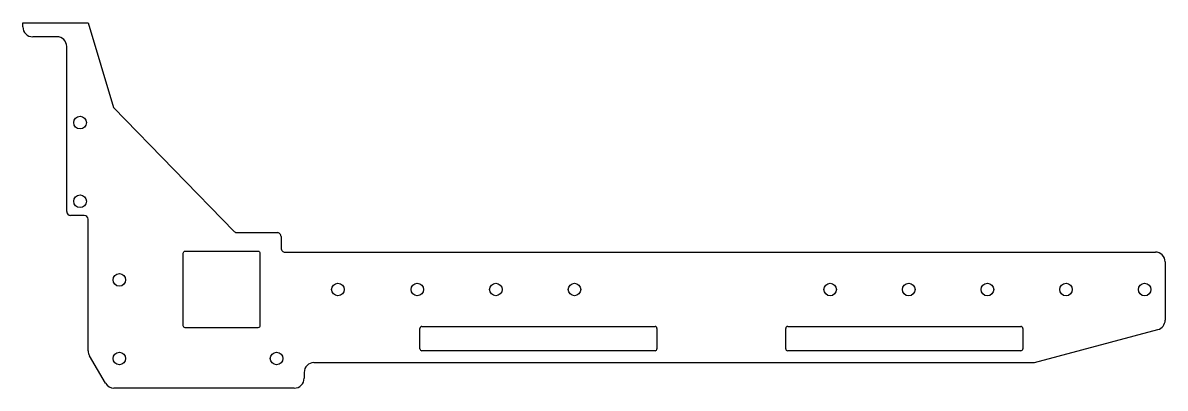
# Model space of a CAD drawing. Header units: millimetres. Extents: x 10 to 301, y 80 to 173.
import ezdxf

# ---------------------------------------------------------------- set-up
doc = ezdxf.new("R2010")
doc.units = ezdxf.units.MM
doc.layers.add('corte', color=7, linetype='Continuous')

msp = doc.modelspace()

# ---------------------------------------------------------------- linework, layer by layer
at = {"layer": 'corte', "color": 1, "linetype": 'ByBlock'}
for p, q in [((10.31, 171.66, 88.3), (10.31, 172.7, 88.3)), ((10.31, 172.7, 88.3), (26.92, 172.7, 88.3)), ((26.92, 172.7, 88.3), (33.34, 151.16, 88.3)), ((18.96, 169.16, 88.3), (12.81, 169.16, 88.3)), ((21.46, 124.74, 88.3), (21.46, 166.66, 88.3)), ((33.34, 151.16, 88.3), (64.08, 119.65, 88.3)), ((25.92, 123.74, 88.3), (22.46, 123.74, 88.3)), ((26.92, 89.3, 88.3), (26.92, 122.74, 88.3)), ((64.8, 119.35, 88.3), (74.99, 119.35, 88.3)), ((75.99, 118.35, 88.3), (75.99, 115.4, 88.3)), ((76.99, 114.4, 88.3), (298.37, 114.4, 88.3)), ((111.29, 89.8, 88.3), (111.29, 95, 88.3)), ((111.79, 95.5, 88.3), (171.11, 95.5, 88.3)), ((171.61, 95, 88.3), (171.61, 89.8, 88.3)), ((204.36, 89.8, 88.3), (204.36, 95, 88.3)), ((204.86, 95.5, 88.3), (264.17, 95.5, 88.3)), ((264.67, 95, 88.3), (264.67, 89.8, 88.3)), ((31.32, 81.05, 88.3), (27.25, 88.04, 88.3)), ((171.11, 89.3, 88.3), (111.79, 89.3, 88.3)), ((264.17, 89.3, 88.3), (204.86, 89.3, 88.3)), ((79.36, 79.81, 88.3), (33.48, 79.81, 88.3))]:
    msp.add_line(p, q, dxfattribs=at)
at = {"layer": 'corte', "color": 1}
for p, q in [((300.87, 111.9, 88.3), (300.87, 97.12, 88.3)), ((267.67, 86.3, 88.3), (299.01, 94.7, 88.3)), ((84.36, 86.3, 88.3), (267.67, 86.3, 88.3)), ((81.86, 83.8, 88.3), (81.86, 82.31, 88.3))]:
    msp.add_line(p, q, dxfattribs=at)
at = {"layer": 'corte', "color": 1, "linetype": 'ByBlock', "elevation": 88.3}
msp.add_lwpolyline([(51.13, 95.66), (51.13, 114.14, -0.414214), (51.63, 114.64), (70.11, 114.64, -0.414214), (70.61, 114.14), (70.61, 95.66, -0.414214), (70.11, 95.16), (51.63, 95.16, -0.414214)], format="xyb", close=True, dxfattribs=at)
at = {"layer": 'corte', "color": 1, "linetype": 'ByBlock'}
for centre in [(24.86, 147.34, 88.3), (24.86, 127.34, 88.3), (34.86, 107.34, 88.3), (90.46, 104.9, 88.3), (110.65, 104.9, 88.3), (130.63, 104.9, 88.3), (150.63, 104.9, 88.3), (215.65, 104.88, 88.3), (235.65, 104.88, 88.3), (255.65, 104.88, 88.3), (275.65, 104.88, 88.3), (295.65, 104.88, 88.3), (34.86, 87.34, 88.3), (74.86, 87.34, 88.3)]:
    msp.add_circle(centre, 1.6, dxfattribs=at)
at = {"layer": 'corte', "color": 1, "linetype": 'ByBlock', "extrusion": (0, -2.69101e-06, 1)}
msp.add_arc((12.81, 171.66, 88.3), 2.5, 180, 270, dxfattribs=at)
at = {"layer": 'corte', "color": 1, "linetype": 'ByBlock', "extrusion": (0, -2.09969e-07, 1)}
msp.add_arc((18.96, 166.66, 88.3), 2.5, 0, 90, dxfattribs=at)
at = {"layer": 'corte', "color": 1, "linetype": 'ByBlock', "extrusion": (-1.67558e-21, -2.09969e-07, 1)}
msp.add_arc((22.46, 124.74, 88.3), 1, 180, 270, dxfattribs=at)
at = {"layer": 'corte', "color": 1, "linetype": 'ByBlock'}
for centre, radius, start, end in [((25.92, 122.74, 88.3), 1, 0, 90), ((74.99, 118.35, 88.3), 1, 359.9999, 90), ((76.99, 115.4, 88.3), 1, 179.9999, 270), ((111.79, 95, 88.3), 0.5, 90, 180), ((171.11, 95, 88.3), 0.5, 0, 90), ((204.86, 95, 88.3), 0.5, 90, 180), ((264.17, 95, 88.3), 0.5, 0, 90), ((29.42, 89.3, 88.3), 2.5, 180, 210.161), ((111.79, 89.8, 88.3), 0.5, 180, 270), ((171.11, 89.8, 88.3), 0.5, 270, 0), ((204.86, 89.8, 88.3), 0.5, 180, 270), ((264.17, 89.8, 88.3), 0.5, 270, 0), ((33.48, 82.31, 88.3), 2.5, 210.161, 270)]:
    msp.add_arc(centre, radius, start, end, dxfattribs=at)
at = {"layer": 'corte', "color": 1, "linetype": 'ByBlock', "extrusion": (0, -2.99764e-07, 1)}
msp.add_arc((64.8, 120.35, 88.3), 1, 224.294, 270, dxfattribs=at)
at = {"layer": 'corte', "color": 1}
for centre, start, end in [((298.37, 111.9, 88.3), 0, 90), ((298.37, 97.12, 88.3), 285.0061, 0), ((84.36, 83.8, 88.3), 90, 180), ((79.36, 82.31, 88.3), 270, 0)]:
    msp.add_arc(centre, 2.5, start, end, dxfattribs=at)

doc.saveas('drawing.dxf')
